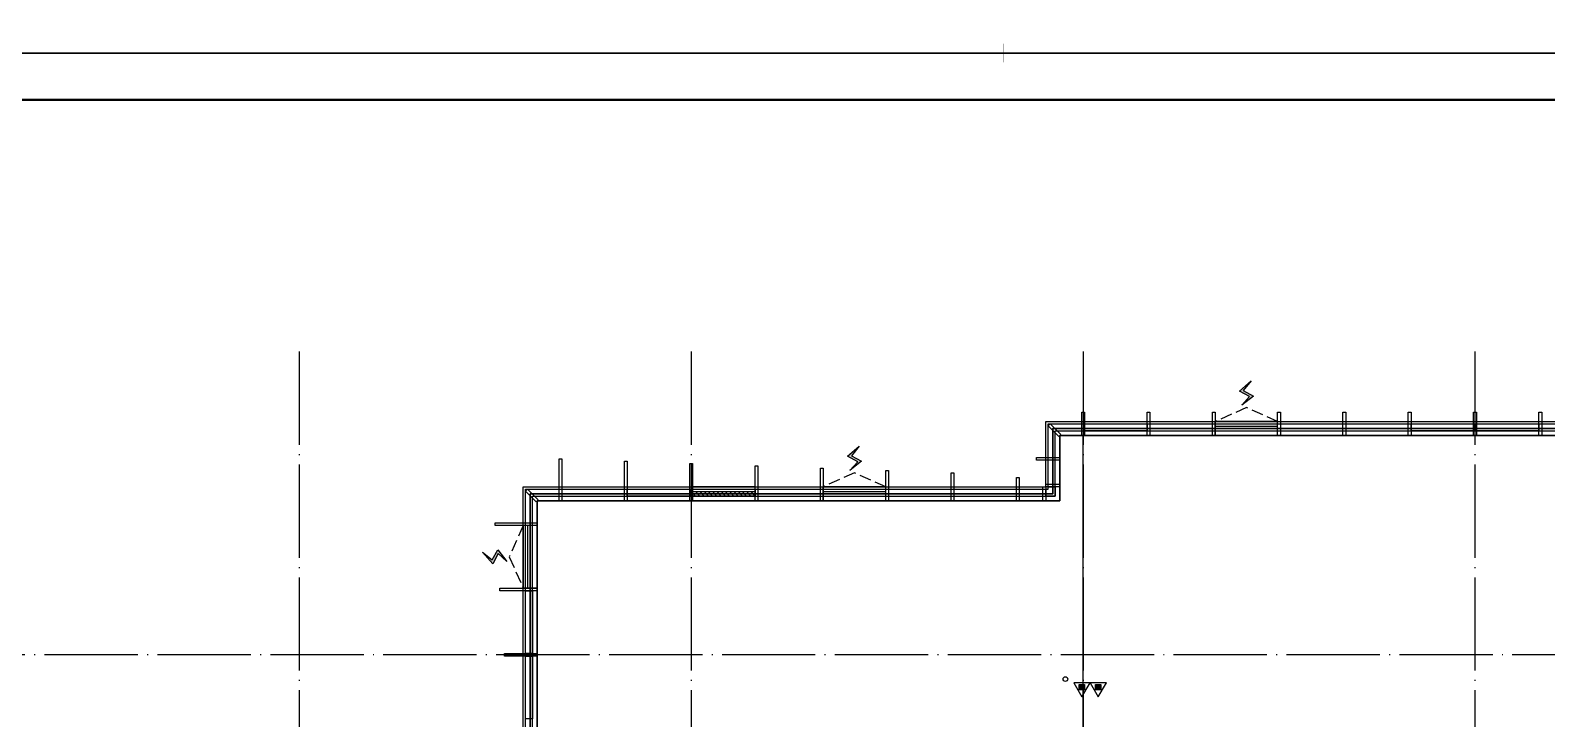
# Model space of a CAD drawing. Extents: x -292644 to 830497, y -12918 to 491457.
# Drawn here: x 114391 to 146893, y 91630 to 106389 of the extents above; entities that cross this region are included whole.
import ezdxf
from ezdxf.xclip import XClip

# ---------------------------------------------------------------- set-up
doc = ezdxf.new("R2010")
doc.units = 0
doc.header["$LTSCALE"] = 1000
doc.header["$MEASUREMENT"] = 0
for name, pattern in [('104-10 轴网$0$DOTE', [2.4200000000000004, 2, -0.2, 0.02, -0.2]), ('8#楼幕墙$0$109-34 轴网$0$L1$0$$AUDIT_BAD_LTYPE1', [0]), ('8#楼幕墙$0$DASH', [0.35, 0.25, -0.1]), ('X-104 8#10#平面_t3$0$109-34 轴网$0$L1$0$$AUDIT_BAD_LTYPE1', [0]), ('X-104 8#10#平面_t3$0$DASH', [0.35, 0.25, -0.1])]:
    doc.linetypes.add(name, pattern=pattern)
doc.layers.get('0').update_dxf_attribs({"linetype": 'CONTINUOUS'})
doc.layers.get('Defpoints').update_dxf_attribs({"linetype": 'CONTINUOUS'})
for name, color, linetype in [('104-10 轴网$0$A_AXIS-轴线', 36, '104-10 轴网$0$DOTE'), ('8#楼幕墙$0$04-电动窗', 1, 'CONTINUOUS'), ('8#楼幕墙$0$A-C_玻璃幕墙', 140, 'CONTINUOUS'), ('8#楼幕墙$0$A-TECH_结构', 21, 'CONTINUOUS'), ('X-104 8#10#平面_t3$0$A-O_分水线', 127, 'CONTINUOUS'), ('X-104 8#10#平面_t3$0$A-SUR_看线', 231, 'CONTINUOUS'), ('X-104 8#10#平面_t3$0$A-TECH_结构', 21, 'CONTINUOUS'), ('X-104 8#10#平面_t3$0$水-消火栓', 41, 'CONTINUOUS')]:
    doc.layers.add(name, color=color, linetype=linetype)
doc.layers.add('8#楼幕墙$0$04-不打印_辅助线', color=165, linetype='CONTINUOUS', plot=False)
doc.layers.add('X-104 8#10#平面_t3$0$04-不打印_辅助线', color=165, linetype='CONTINUOUS', plot=False)
doc.layers.add('X-104 8#10#平面_t3$0$000套内', color=226, linetype='CONTINUOUS', lineweight=30, plot=False)
doc.layers.get('X-104 8#10#平面_t3$0$A-O_分水线').off()

# ---------------------------------------------------------------- blocks, each defined once
blk = doc.blocks.new('104-10 轴网')
at = {"layer": '104-10 轴网$0$A_AXIS-轴线', "linetype": '104-10 轴网$0$DOTE'}
for p, q in [((128829.5977508623, 40099.99999999988), (128829.5977508621, -6500.000000000186)), ((137229.5977508624, 40099.99999999987), (137229.5977508621, -6500.000000000186)), ((145629.5977508624, 40099.99999999987), (145629.5977508621, -6500.000000000186)), ((154029.5977508624, 40099.99999999987), (154029.5977508621, -6500.000000000186)), ((168929.5977508623, 33599.99999999987), (113929.5977508621, 33599.99999999983))]:
    blk.add_line(p, q, dxfattribs=at)
at = {"layer": 'Defpoints'}
blk.add_lwpolyline([(104379.5977508624, 45500.00000000001), (178479.5977508625, 45499.99999999999), (178479.5977508625, -11900.00000000001), (104379.5977508624, -11899.99999999996)], close=True, dxfattribs=at)
blk = doc.blocks.new('图框-A1')
for points, const_width in [([(5.684341886080801e-13, 0), (841.0000000000002, 0), (841.0000000000002, 594), (5.684341886080801e-13, 594)], 0.05), ([(765.9999999999966, 584), (25.00000000000045, 584), (25.00000000000045, 10), (766.0000000000002, 10)], 0.5)]:
    blk.add_lwpolyline(points, close=True, dxfattribs=dict(const_width=const_width))
at = {"const_width": 0.05}
for points in [[(420.5000000000005, 594), (420.5000000000005, 592)], [(420.5000000000005, 0), (420.5000000000005, 2)]]:
    blk.add_lwpolyline(points, dxfattribs=at)
blk = doc.blocks.new('X-104 8#10#平面_t3$0$fdhggh')
at = {"layer": 'X-104 8#10#平面_t3$0$A-TECH_结构', "linetype": 'X-104 8#10#平面_t3$0$109-34 轴网$0$L1$0$$AUDIT_BAD_LTYPE1'}
blk.add_lwpolyline([(42500.00000000029, 87900.00001543564), (42500.00000000029, 97699.99999999988), (24700.00000000029, 97699.99999999988), (24700.00000000029, 96299.99999999988), (13500.00000000029, 96299.99999999988), (13500.00000000029, 89299.99999999988), (7900.000000000291, 89299.99999999988), (7900.000000000291, 87899.99999999988), (-3299.999999999709, 87899.99999999988), (-3299.999999999709, 76699.99999999988), (-4699.999999999709, 76699.99999999988), (-4699.999999999709, 56099.99999999988), (8900.000000000291, 56099.99999999988), (8900.000000000291, 58899.99999999988), (20100.00000000029, 58899.99999999988), (20100.00000000029, 71499.99999999988), (27100, 71499.99999999988), (27099.9999999961, 75700.0000139567), (33099.99999999598, 75700.0000139567), (33099.99999999988, 72899.99999999987), (45300.00000000029, 72899.99999999988), (45300.00000000029, 87900.00000149367)], close=True, dxfattribs=at)
blk = doc.blocks.new('104-8910 结构')
at = {"layer": 'Defpoints'}
blk.add_lwpolyline([(-19000, -118200), (61000, -118200.0000000002), (60999.99999999996, 41799.99999999983), (-19000, 41799.99999999996)], close=True, dxfattribs=at)
blk = doc.blocks.new('8#楼幕墙$0$$WINLIB2D$00000039')
at = {"color": 0}
for points in [[(-0.4999999999983409, 0.5000000000445652), (-0.4999999999999964, -0.4999999999999716)], [(0.5000000000016591, 0.4999999999536158), (-0.4999999999983409, 0.5000000000445652)], [(0.4999999999983338, -0.5000000000463842), (0.4999999999999609, 0.4999999999999432)], [(-0.499999999999428, 0.1666666667124446), (0.500000000000572, 0.1666666666205998)], [(-0.4518745131427302, -0.1666666666260284), (-0.5000000000072298, 0.08358586507802102)], [(-0.3838834764901549, -0.166666666632409), (-0.4479860405916831, 0.1666666667079113)], [(-0.3158924398378069, -0.166666666637866), (-0.3799950039392748, 0.1666666667006353)], [(-0.2479014031851996, -0.166666666645142), (-0.3120039672867243, 0.1666666666951784)], [(-0.1799103665328481, -0.1666666666505989), (-0.2440129306343159, 0.1666666666887977)], [(-0.1119193298802692, -0.1666666666569512), (-0.1760218939817904, 0.1666666666824455)], [(-0.04392829322788927, -0.1666666666633319), (-0.1080308573293216, 0.1666666666760648)], [(0.02406274342471804, -0.1666666666696841), (-0.04003982067680312, 0.1666666666697125)], [(0.09205378007703402, -0.1666666666751411), (0.02795121597557682, 0.1666666666642556)], [(0.1600448167296129, -0.1666666666815217), (0.0959422526280953, 0.1666666666578749)], [(0.2280358533819644, -0.166666666687874), (0.163933289280525, 0.1666666666505989)], [(0.2960268900345753, -0.1666666666942547), (0.231924325933047, 0.1666666666460657)], [(0.3640179266869801, -0.1666666667006069), (0.2999153625854838, 0.166666666639685)], [(0.4320089633395341, -0.1666666667060639), (0.3679063992380058, 0.166666666632409)], [(0.4999999999916831, -0.1666666667115209), (0.4358974358904746, 0.1666666666260568)], [(-0.500000000000572, -0.1666666666214951), (0.499999999999428, -0.1666666667124446)], [(0.4999999999983338, -0.5000000000463842), (-0.5000000000016662, -0.4999999999554348)]]:
    blk.add_lwpolyline(points, dxfattribs=at)
blk = doc.blocks.new('8#楼幕墙$0$$TCHSYS$WIN2D')
for p, q in [((-0.5, 0.5), (0.5, 0.5)), ((-0.5, 0.5), (-0.4999999999999999, -0.5)), ((0.5, 0.5), (0.4999999999999998, -0.5)), ((0.5, 0.1666666666666666), (-0.5, 0.1666666666666666)), ((0.5, -0.1666666666666667), (-0.5, -0.1666666666666667)), ((-0.4999999999999999, -0.5), (0.5, -0.5))]:
    blk.add_line(p, q)
blk = doc.blocks.new('8#楼幕墙$0$开启扇')
at = {"layer": '8#楼幕墙$0$04-电动窗'}
h = blk.add_hatch(color=1, dxfattribs=at)
h.dxf.hatch_style = 1
h.paths.add_polyline_path([(771.2538212353829, 399.4187931009801), (600.4963348774836, 588.0845509109495), (817.000029503055, 705.4227948976622), (568.9130649687795, 925.0510056701896), (737.6166181836743, 715.3361196324695), (521.1129235581029, 597.9978756457567)])
at = {"linetype": '8#楼幕墙$0$DASH'}
blk.add_lwpolyline([(0, 49.99999999714782), (670, 349.9999999971478), (1340, 49.99999999714782)], dxfattribs=at)
at = {"layer": '8#楼幕墙$0$04-电动窗', "color": 1}
blk.add_lwpolyline([(771.2538212353829, 399.4187931009801), (600.4963348774836, 588.0845509109495), (817.000029503055, 705.4227948976622), (568.9130649687795, 925.0510056701896), (737.6166181836743, 715.3361196324695), (521.1129235581029, 597.9978756457567), (771.2538212353829, 399.4187931009801)], close=True, dxfattribs=at)
at = {"xscale": -1340, "yscale": 300, "zscale": 1340, "rotation": 180}
blk.add_blockref('8#楼幕墙$0$$TCHSYS$WIN2D', (670, -100), dxfattribs=at)
blk = doc.blocks.new('8#楼幕墙$0$ii')
blk.add_lwpolyline([(-1339.999257087533, -5.379672802519053e-05), (0.0007429124671034515, -5.379672802519053e-05), (0.0007429124671034515, -150.000053796728), (-1339.999257087533, -150.000053796728)], close=True)
blk = doc.blocks.new('8#楼幕墙$0$A$C13E80662')
for points in [[(150.0005130732898, 150.2641038001748), (150.0005130732898, 200.2641038001238), (0.0005130732897669077, 200.2641038001238), (0.0005130732897669077, 0.2641038001238485), (150.0005130732898, 0.2641038001238485)], [(150.0005130732898, 0.2641038001747802), (200.0005130733043, 0.2641038001747802), (200.0005130733043, 150.2641038001748), (150.0005130732898, 150.2641038001748)]]:
    blk.add_lwpolyline(points)
blk = doc.blocks.new('8#楼幕墙')
at = {"layer": '8#楼幕墙$0$04-不打印_辅助线'}
for points in [[(-18549.99999999965, 105900.0000000005), (65550.00000000035, 105900.0000000007), (65550.00000000035, 165300.0000000005), (-18549.99999999965, 165300.0000000006)], [(-18549.99999999965, 46500.00000000052), (65550.00000000035, 46500.0000000007), (65550.00000000035, 105900.0000000007), (-18549.99999999965, 105900.0000000005)]]:
    blk.add_lwpolyline(points, close=True, dxfattribs=at)
at = {"layer": '8#楼幕墙$0$A-C_玻璃幕墙'}
for points in [[(25169.9999999961, 98200.00001395657), (25229.9999999961, 98200.00001395657), (25229.9999999961, 97700.0000139554), (25169.9999999961, 97700.0000139554)], [(26569.9999999961, 98200.00001395657), (26629.9999999961, 98200.00001395657), (26629.9999999961, 97700.0000139554), (26569.9999999961, 97700.0000139554)], [(27969.9999999961, 98200.00001395657), (28029.9999999961, 98200.00001395657), (28029.9999999961, 97700.0000139554), (27969.9999999961, 97700.0000139554)], [(29369.9999999961, 98200.00001395657), (29429.9999999961, 98200.00001395657), (29429.9999999961, 97700.0000139554), (29369.9999999961, 97700.0000139554)], [(30769.9999999961, 98200.00001395657), (30829.9999999961, 98200.00001395657), (30829.9999999961, 97700.0000139554), (30769.9999999961, 97700.0000139554)], [(32169.9999999961, 98200.00001395657), (32229.9999999961, 98200.00001395657), (32229.9999999961, 97700.0000139554), (32169.9999999961, 97700.0000139554)], [(33569.9999999961, 98200.00001395651), (33629.9999999961, 98200.00001395651), (33629.9999999961, 97700.0000139554), (33569.9999999961, 97700.0000139554)], [(34969.9999999961, 98200.00001395651), (35029.9999999961, 98200.00001395651), (35029.9999999961, 97700.0000139554), (34969.9999999961, 97700.0000139554)], [(-3599.999999999767, 88199.99999999988), (7600.000000000233, 88199.99999999988), (7600.000000000233, 89599.99999999988), (13200.00000000023, 89599.99999999988), (13200.00000000023, 96599.99999999988), (24400.00000000023, 96599.99999999988), (24400.00000000023, 97999.99999999988), (42800.00000000023, 97999.99999999988), (42800.00000000023, 88199.99999999988), (45600.00000000023, 88199.99999999988), (45600.0000000002, 72599.99999999988), (32800.0000000002, 72599.99999999988), (32800.0000000002, 75399.99999999988), (27400.00000000023, 75399.99999999988), (27400.0000000002, 71199.99999999988), (20400.0000000002, 71199.99999999988), (20400.0000000002, 58599.99999999988), (9200.000000000116, 58599.99999999988), (9200.000000000116, 55799.99999999988), (-4999.999999999884, 55799.99999999988), (-4999.999999999767, 76999.99999999988), (-3599.999999999767, 76999.99999999988)], [(-3549.999999999767, 88149.99999999988), (7650.000000000233, 88149.99999999988), (7650.000000000233, 89549.99999999988), (13250.00000000023, 89549.99999999988), (13250.00000000023, 96549.99999999988), (24450.00000000023, 96549.99999999988), (24450.00000000023, 97949.99999999988), (42750.00000000023, 97949.99999999988), (42750.00000000023, 88149.99999999988), (45550.00000000023, 88149.99999999988), (45550.0000000002, 72649.99999999988), (32850.0000000002, 72649.99999999988), (32850.0000000002, 75449.99999999988), (27350.00000000023, 75449.99999999988), (27350.0000000002, 71249.99999999988), (20350.0000000002, 71249.99999999988), (20350.0000000002, 58649.99999999988), (9150.000000000116, 58649.99999999988), (9150.000000000116, 55849.99999999988), (-4949.999999999884, 55849.99999999988), (-4949.999999999767, 76949.99999999988), (-3549.999999999767, 76949.99999999988)], [(24721.04966076009, 97721.21320343547), (24678.62325388886, 97678.7867965643), (24449.83645732445, 97907.57359312876), (24492.26286419563, 97949.99999999994)], [(-3399.999999999767, 87999.99999999988), (7800.000000000233, 87999.99999999988), (7800.000000000233, 89399.99999999988), (13400.00000000023, 89399.99999999988), (13400.00000000023, 96399.99999999988), (24600.00000000023, 96399.99999999988), (24600.00000000023, 97799.99999999988), (42600.00000000023, 97799.99999999988), (42600.00000000023, 87999.99999999988), (45400.00000000023, 87999.99999999988), (45400.0000000002, 72799.99999999988), (33000.0000000002, 72799.99999999988), (33000.0000000002, 75599.99999999988), (27200.00000000023, 75599.99999999988), (27200.0000000002, 71399.99999999988), (20200.0000000002, 71399.99999999988), (20200.0000000002, 58799.99999999988), (9000.000000000116, 58799.99999999988), (9000.000000000116, 55999.99999999988), (-4799.999999999884, 55999.99999999988), (-4799.999999999767, 76799.99999999988), (-3399.999999999767, 76799.99999999988)], [(13969.99999999744, 97200.00001395785), (14029.99999999744, 97200.00001395785), (14029.9999999961, 96300.00001395727), (13969.9999999961, 96300.00001395727)], [(24199.99999999953, 97170.00001395657), (24199.99999999953, 97230.00001395657), (24699.99999999598, 97230.00001395657), (24699.99999999598, 97170.00001395657)], [(15369.9999999961, 97150.00001395785), (15429.9999999961, 97150.00001395785), (15429.9999999961, 96300.00001395727), (15369.9999999961, 96300.00001395727)], [(16770.00000000023, 97100.00001395785), (16830.00000000023, 97100.00001395785), (16829.9999999961, 96300.00001395727), (16769.9999999961, 96300.00001395727)], [(18169.9999999961, 97050.00001395785), (18229.9999999961, 97050.00001395785), (18229.9999999961, 96300.00001395727), (18169.9999999961, 96300.00001395727)], [(19569.9999999975, 97000.00001395785), (19629.9999999975, 97000.00001395785), (19629.9999999961, 96300.00001395727), (19569.9999999961, 96300.00001395727)], [(20969.9999999961, 96950.00001395599), (21029.9999999961, 96950.00001395599), (21029.9999999961, 96300.00001395727), (20969.9999999961, 96300.00001395727)], [(22369.9999999961, 96900.00001395773), (22429.9999999961, 96900.00001395773), (22429.9999999961, 96300.00001395727), (22369.9999999961, 96300.00001395727)], [(13521.13143209793, 96321.29498873017), (13478.70502522669, 96278.86858185899), (13249.91822866234, 96507.65537842334), (13292.34463553352, 96550.08178529452)], [(23769.9999999961, 96800.00001395773), (23829.9999999961, 96800.00001395773), (23829.9999999961, 96300.00001395727), (23769.9999999961, 96300.00001395727)], [(24340.0000000002, 96599.99999999991), (24400.00000000023, 96599.99999999988), (24400.0000000002, 96299.99999999988), (24340.0000000002, 96299.99999999988)], [(24400.00000000023, 96599.99999999988), (24400.00000000026, 96659.99999999991), (24700.00000000026, 96659.99999999987), (24700.00000000026, 96599.99999999988)], [(12599.9999999986, 95770.0000139575), (12599.9999999986, 95830.0000139575), (13499.99999999593, 95830.00001395657), (13499.99999999593, 95770.00001395657)], [(12699.9999999986, 94370.0000139575), (12699.9999999986, 94430.0000139575), (13499.99999999593, 94430.00001395657), (13499.99999999593, 94370.00001395657)], [(12799.9999999986, 92969.99999999988), (12799.9999999986, 93029.99999999988), (13499.99999999593, 93030.00001395657), (13499.99999999593, 92970.00001395657)]]:
    blk.add_lwpolyline(points, close=True, dxfattribs=at)
at = {"layer": '8#楼幕墙$0$A-TECH_结构'}
blk.add_lwpolyline([(-3299.999999999767, 87899.99999999988), (7900.000000000233, 87899.99999999988), (7900.000000000233, 89299.99999999988), (13500.00000000023, 89299.99999999988), (13500.00000000023, 96299.99999999988), (24700.00000000023, 96299.99999999988), (24700.00000000023, 97699.99999999988), (42500.00000000023, 97699.99999999988), (42500.00000000023, 87899.99999999988), (45300.00000000023, 87899.99999999988), (45300.0000000002, 72899.99999999988), (33100.0000000002, 72899.99999999988), (33100.0000000002, 75699.99999999988), (27100.00000000023, 75699.99999999988), (27100.0000000002, 71499.99999999988), (20100.0000000002, 71499.99999999988), (20100.0000000002, 58899.99999999988), (8900.000000000116, 58899.99999999988), (8900.000000000116, 56099.99999999988), (-4699.999999999884, 56099.99999999988), (-4699.999999999767, 76699.99999999988), (-3299.999999999767, 76699.99999999988)], close=True, dxfattribs=at)
at = {"layer": '8#楼幕墙$0$A-C_玻璃幕墙', "linetype": '8#楼幕墙$0$109-34 轴网$0$L1$0$$AUDIT_BAD_LTYPE1', "xscale": -1}
for p in [(29369.9999999961, 97950.00001395762), (20969.9999999961, 96550.00001395727)]:
    blk.add_blockref('8#楼幕墙$0$开启扇', p, dxfattribs=at)
at = {"layer": '8#楼幕墙$0$A-C_玻璃幕墙'}
for p in [(26569.99999999616, 97950.00001395657), (33569.99999999616, 97950.00001395645), (34969.99999999616, 97950.00001395645), (16769.99999999616, 96550.00001395657), (18169.99999999616, 96550.00001395657)]:
    blk.add_blockref('8#楼幕墙$0$ii', p, dxfattribs=at)
at = {"layer": '8#楼幕墙$0$A-C_玻璃幕墙', "xscale": -1}
blk.add_blockref('8#楼幕墙$0$A$C13E80662', (24600.00051307352, 96399.73589619977), dxfattribs=at)
at = {"layer": '8#楼幕墙$0$A-C_玻璃幕墙', "linetype": '8#楼幕墙$0$109-34 轴网$0$L1$0$$AUDIT_BAD_LTYPE1', "xscale": -1, "rotation": 90}
blk.add_blockref('8#楼幕墙$0$开启扇', (13249.99999999593, 95770.00001395645), dxfattribs=at)
at = {"layer": '8#楼幕墙$0$A-C_玻璃幕墙', "rotation": 90}
for p in [(13249.99994619959, 94370.00001894135), (13249.99999999377, 92970.00001395657)]:
    blk.add_blockref('8#楼幕墙$0$ii', p, dxfattribs=at)
at = {"layer": 'Defpoints', "color": 2, "linetype": '8#楼幕墙$0$109-34 轴网$0$L1$0$$AUDIT_BAD_LTYPE1', "xscale": 1340, "yscale": 300, "zscale": -1340}
blk.add_blockref('8#楼幕墙$0$$WINLIB2D$00000039', (17499.99999999616, 96450.00001395657), dxfattribs=at)
blk = doc.blocks.new('X-104 8#10#平面_t3$0$$TWTSYS$00000546')
h = blk.add_hatch()
h.set_pattern_fill('ANSI31', color=256, scale=200, style=0)
h.set_pattern_definition([(45, (-38543.80223862439, -6670.830405693208), (-17.67766952966369, 17.67766952966369), [])])
h.paths.add_polyline_path([(-64.92232553117356, 173.7449990885525), (64.922325531159, 173.7449990885525), (64.922325531159, 43.90034802621994), (-64.92232553117356, 43.90034802621994)])
for points in [[(0, 343.6163707387423), (-198.3870041439732, 0), (198.3870041439732, 0)], [(-64.92232553117356, 173.7449990885525), (64.922325531159, 173.7449990885525), (64.922325531159, 43.90034802621994), (-64.92232553117356, 43.90034802621994)]]:
    blk.add_lwpolyline(points, close=True)
blk = doc.blocks.new('X-104 8#10#平面_t3$0$A$C46662BA1')
at = {"layer": 'X-104 8#10#平面_t3$0$水-消火栓'}
blk.add_circle((136576.9427293147, 92480.0225999149), 50, dxfattribs=at)
at = {"layer": 'X-104 8#10#平面_t3$0$水-消火栓', "xscale": 0.88, "yscale": 0.88, "zscale": 0.88, "rotation": 179.9999999999992}
for p in [(136932.3701581864, 92399.99999999971), (137281.5312854798, 92399.99999999971)]:
    blk.add_blockref('X-104 8#10#平面_t3$0$$TWTSYS$00000546', p, dxfattribs=at)
blk = doc.blocks.new('X-104 8#10#平面_t3')
at = {"linetype": 'X-104 8#10#平面_t3$0$109-34 轴网$0$L1$0$$AUDIT_BAD_LTYPE1'}
for points in [[(177306.9507218329, 165300.0000000001), (177306.9507218329, 105900.0000000001), (93206.95072183292, 105900.0000000001), (93206.95072183292, 165300.0000000001)], [(177306.9507218332, 105900.0000000001), (177306.9507218332, 46500.00000000006), (93206.95072183316, 46500.00000000009), (93206.95072183316, 105900.0000000001)]]:
    blk.add_lwpolyline(points, close=True, dxfattribs=at)
at = {"layer": 'X-104 8#10#平面_t3$0$000套内'}
blk.add_lwpolyline([(125106.9507218292, 89400.00001395628), (125106.9507218292, 96450.00001395628), (136306.9507218292, 96450.00001395628), (136306.9507218292, 97850.00001395628), (154406.9507218315, 97850.00001395616), (154406.9507216788, 88050.00001394154), (157206.9507216748, 88050.00001394155), (157206.9507218306, 72750.00001394383), (144706.9507218291, 72750.00001394383), (144706.9507218291, 75550.00001395626), (138956.9507218637, 75550.00001395638), (138956.9507218637, 84349.99999212037), (132206.9507218345, 84349.99999212037), (132206.9507218345, 85449.99836163671), (128306.9507218215, 85449.99836163671), (128306.9507218215, 89400.00001185501), (125106.9507218292, 89400.00001395628)], close=True, dxfattribs=at)
at = {"layer": 'X-104 8#10#平面_t3$0$04-不打印_辅助线', "linetype": 'X-104 8#10#平面_t3$0$109-34 轴网$0$L1$0$$AUDIT_BAD_LTYPE1'}
for points in [[(177306.9507218331, 105900.0000000001), (93206.95072183316, 105900.0000000001), (93206.95072183316, 165300.0000000001), (177306.9507218331, 165300.0000000001)], [(177306.9507218331, 46500.00000000017), (93206.95072183316, 46500.00000000017), (93206.95072183316, 105900.0000000001), (177306.9507218331, 105900.0000000001)]]:
    blk.add_lwpolyline(points, close=True, dxfattribs=at)
at = {"layer": 'X-104 8#10#平面_t3$0$A-SUR_看线', "linetype": 'X-104 8#10#平面_t3$0$DASH', "ltscale": 2, "const_width": 30}
blk.add_lwpolyline([(136956.950721833, 97700.00001394944), (136956.9507218326, 84950.0000139492)], dxfattribs=at)
at = {"linetype": 'X-104 8#10#平面_t3$0$109-34 轴网$0$L1$0$$AUDIT_BAD_LTYPE1'}
ref = blk.add_blockref('8#楼幕墙', (111756.9507218327, -1.455191522836685e-10), dxfattribs=at)
XClip(ref).set_block_clipping_path([(-18549.999999999476, -12899.999999999882), (65550.0000000003, 284100.0000000003)])
blk.add_blockref('X-104 8#10#平面_t3$0$fdhggh', (111756.9507218327, -2.91038304567337e-10), dxfattribs=at)
at = {"xscale": 100, "yscale": 100, "zscale": 100}
for p in [(93206.95072183292, 105900.0000000001), (93206.95072183316, 46500.00000000009)]:
    blk.add_blockref('图框-A1', p, dxfattribs=at)
at = {"linetype": 'X-104 8#10#平面_t3$0$109-34 轴网$0$L1$0$$AUDIT_BAD_LTYPE1'}
ref = blk.add_blockref('104-10 轴网', (-8672.647029029147, 59400.00000000004), dxfattribs=at)
XClip(ref).set_block_clipping_path([(104379.59775086239, -11899.999999999955), (178479.5977508624, 45500.000000000044)])
ref = blk.add_blockref('104-8910 结构', (153886.9507218334, -13300.00000000032), dxfattribs=dict(at, rotation=180))
XClip(ref).set_block_clipping_path([(-15919.999999999593, -118200.00000000006), (58180.00000000029, -60800.00000000007)])
at = {"layer": 'X-104 8#10#平面_t3$0$A-O_分水线', "linetype": 'X-104 8#10#平面_t3$0$109-34 轴网$0$L1$0$$AUDIT_BAD_LTYPE1'}
blk.add_blockref('X-104 8#10#平面_t3$0$A$C46662BA1', (0, -2.91038304567337e-11), dxfattribs=at)

msp = doc.modelspace()

# ---------------------------------------------------------------- block references
msp.add_blockref('X-104 8#10#平面_t3', (0, 0))

doc.saveas('drawing.dxf')
